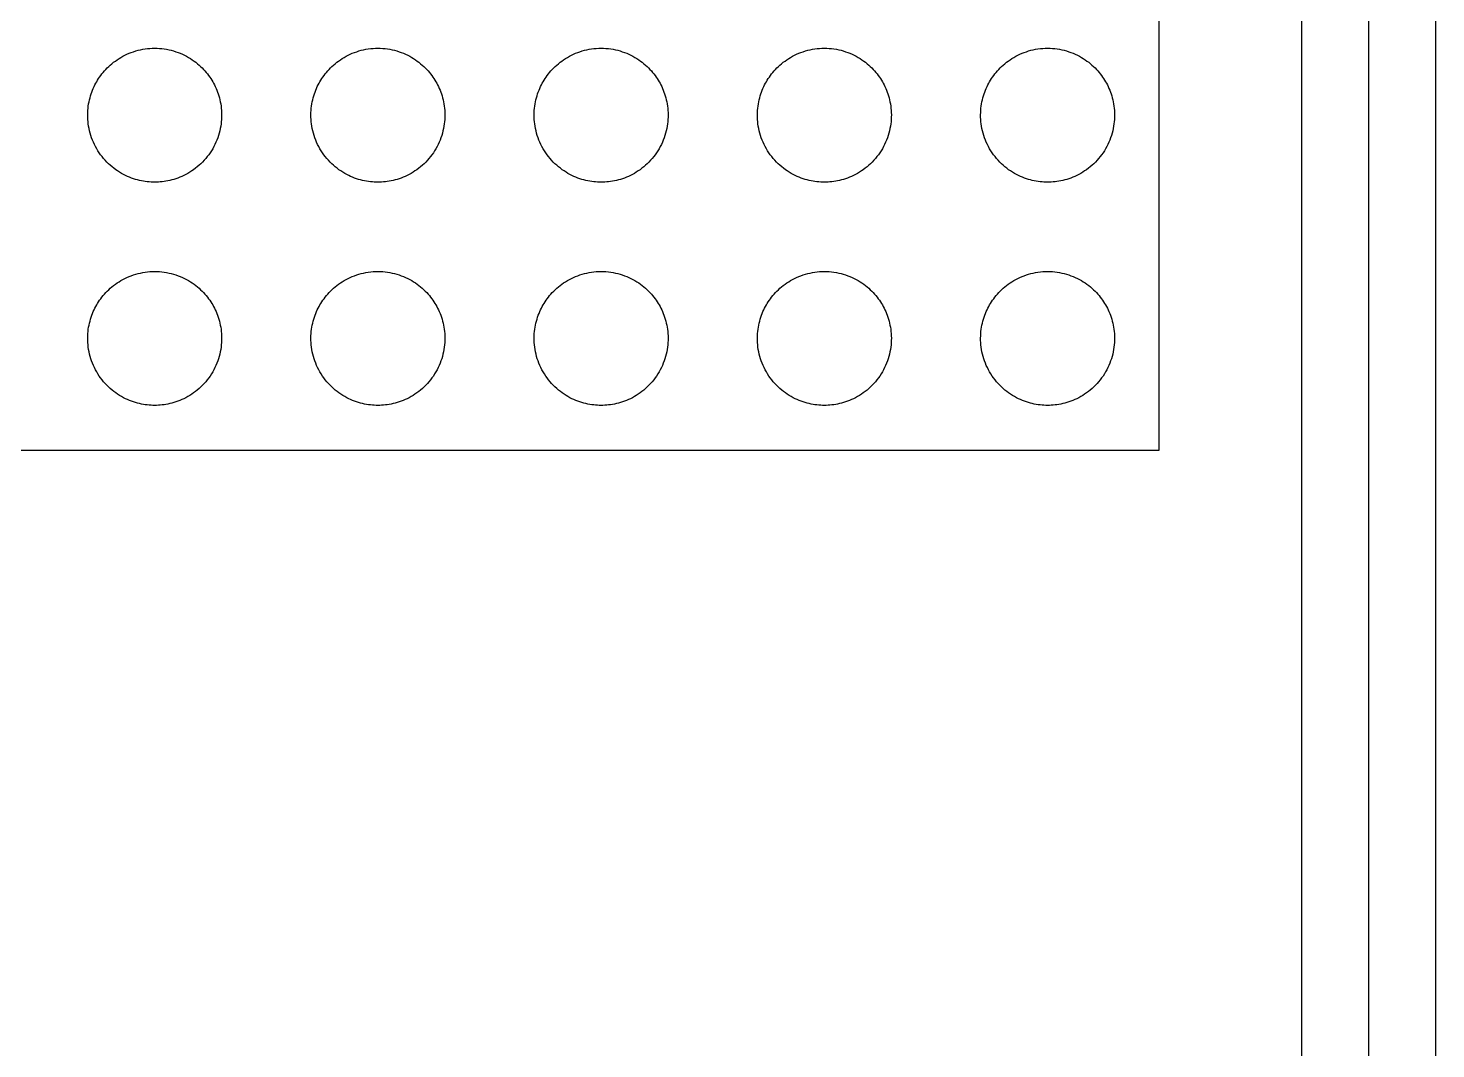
# Model space of a CAD drawing. Header units: millimetres. Extents: x -121354 to 132141, y -64344 to 350.
# Drawn here: x 15834.8 to 16150.1, y -8429.7 to -8201.1 of the extents above; entities that cross this region are included whole.
import ezdxf

# ---------------------------------------------------------------- set-up
doc = ezdxf.new("R2010")
doc.units = ezdxf.units.MM
for name, color, linetype in [('Block_í‘œì¤€í˜•ì\xa0ìžë¸”ëŸ\xad', 7, 'CONTINUOUS'), ('Line277', 7, 'CONTINUOUS'), ('Line329', 7, 'CONTINUOUS'), ('Line330', 7, 'CONTINUOUS')]:
    doc.layers.add(name, color=color, linetype=linetype)

msp = doc.modelspace()

# ---------------------------------------------------------------- linework, layer by layer
at = {"layer": 'Block_í‘œì¤€í˜•ì\xa0ìžë¸”ëŸ\xad'}
for points in [[(16088.13, -8295.57, 0), (16088.13, -7995.57, 0)], [(15788.13, -8295.57, 0), (16088.13, -8295.57, 0)]]:
    msp.add_open_spline(points, degree=1, dxfattribs=at)
for points in [[(15863.13, -8235.57, 0), (15864.21, -8235.57, 0), (15865.36, -8235.45, 0), (15866.55, -8235.17, 0), (15867.73, -8234.9, 0), (15868.95, -8234.46, 0), (15870.13, -8233.84, 0), (15871.3, -8233.22, 0), (15872.45, -8232.41, 0), (15873.47, -8231.44, 0), (15874.49, -8230.46, 0), (15875.4, -8229.32, 0), (15876.12, -8228.07, 0), (15876.84, -8226.82, 0), (15877.38, -8225.46, 0), (15877.71, -8224.09, 0), (15878.04, -8222.71, 0), (15878.17, -8221.32, 0), (15878.12, -8219.99, 0), (15878.07, -8218.66, 0), (15877.84, -8217.39, 0), (15877.49, -8216.23, 0), (15877.14, -8215.06, 0), (15876.66, -8214.01, 0), (15876.12, -8213.07, 0), (15875.58, -8212.13, 0), (15874.9, -8211.19, 0), (15874.07, -8210.31, 0), (15873.24, -8209.42, 0), (15872.25, -8208.59, 0), (15871.12, -8207.88, 0), (15870, -8207.17, 0), (15868.73, -8206.58, 0), (15867.37, -8206.18, 0), (15866.02, -8205.78, 0), (15864.57, -8205.57, 0), (15863.13, -8205.57, 0), (15861.69, -8205.57, 0), (15860.24, -8205.78, 0), (15858.89, -8206.18, 0), (15857.53, -8206.58, 0), (15856.26, -8207.17, 0), (15855.14, -8207.88, 0), (15854.01, -8208.59, 0), (15853.02, -8209.42, 0), (15852.19, -8210.31, 0), (15851.36, -8211.19, 0), (15850.68, -8212.13, 0), (15850.14, -8213.07, 0), (15849.6, -8214.01, 0), (15849.12, -8215.06, 0), (15848.77, -8216.23, 0), (15848.42, -8217.39, 0), (15848.19, -8218.66, 0), (15848.14, -8219.99, 0), (15848.09, -8221.32, 0), (15848.22, -8222.71, 0), (15848.55, -8224.09, 0), (15848.88, -8225.46, 0), (15849.42, -8226.82, 0), (15850.14, -8228.07, 0), (15850.86, -8229.32, 0), (15851.77, -8230.46, 0), (15852.79, -8231.44, 0), (15853.82, -8232.41, 0), (15854.96, -8233.22, 0), (15856.14, -8233.84, 0), (15857.31, -8234.46, 0), (15858.53, -8234.9, 0), (15859.71, -8235.17, 0), (15860.9, -8235.45, 0), (15862.05, -8235.57, 0), (15863.13, -8235.57, 0)], [(15913.13, -8235.57, 0), (15914.21, -8235.57, 0), (15915.36, -8235.45, 0), (15916.55, -8235.17, 0), (15917.73, -8234.9, 0), (15918.95, -8234.46, 0), (15920.13, -8233.84, 0), (15921.3, -8233.22, 0), (15922.45, -8232.41, 0), (15923.47, -8231.44, 0), (15924.49, -8230.46, 0), (15925.4, -8229.32, 0), (15926.12, -8228.07, 0), (15926.84, -8226.82, 0), (15927.38, -8225.46, 0), (15927.71, -8224.09, 0), (15928.04, -8222.71, 0), (15928.17, -8221.32, 0), (15928.12, -8219.99, 0), (15928.07, -8218.66, 0), (15927.84, -8217.39, 0), (15927.49, -8216.23, 0), (15927.14, -8215.06, 0), (15926.66, -8214.01, 0), (15926.12, -8213.07, 0), (15925.58, -8212.13, 0), (15924.9, -8211.19, 0), (15924.07, -8210.31, 0), (15923.24, -8209.42, 0), (15922.25, -8208.59, 0), (15921.12, -8207.88, 0), (15920, -8207.17, 0), (15918.73, -8206.58, 0), (15917.37, -8206.18, 0), (15916.02, -8205.78, 0), (15914.57, -8205.57, 0), (15913.13, -8205.57, 0), (15911.69, -8205.57, 0), (15910.24, -8205.78, 0), (15908.89, -8206.18, 0), (15907.53, -8206.58, 0), (15906.26, -8207.17, 0), (15905.14, -8207.88, 0), (15904.01, -8208.59, 0), (15903.02, -8209.42, 0), (15902.19, -8210.31, 0), (15901.36, -8211.19, 0), (15900.68, -8212.13, 0), (15900.14, -8213.07, 0), (15899.6, -8214.01, 0), (15899.12, -8215.06, 0), (15898.77, -8216.23, 0), (15898.42, -8217.39, 0), (15898.19, -8218.66, 0), (15898.14, -8219.99, 0), (15898.09, -8221.32, 0), (15898.22, -8222.71, 0), (15898.55, -8224.09, 0), (15898.88, -8225.46, 0), (15899.42, -8226.82, 0), (15900.14, -8228.07, 0), (15900.86, -8229.32, 0), (15901.77, -8230.46, 0), (15902.79, -8231.44, 0), (15903.82, -8232.41, 0), (15904.96, -8233.22, 0), (15906.14, -8233.84, 0), (15907.31, -8234.46, 0), (15908.53, -8234.9, 0), (15909.71, -8235.17, 0), (15910.9, -8235.45, 0), (15912.05, -8235.57, 0), (15913.13, -8235.57, 0)], [(15963.13, -8235.57, 0), (15964.21, -8235.57, 0), (15965.36, -8235.45, 0), (15966.55, -8235.17, 0), (15967.73, -8234.9, 0), (15968.95, -8234.46, 0), (15970.13, -8233.84, 0), (15971.3, -8233.22, 0), (15972.45, -8232.41, 0), (15973.47, -8231.44, 0), (15974.49, -8230.46, 0), (15975.4, -8229.32, 0), (15976.12, -8228.07, 0), (15976.84, -8226.82, 0), (15977.38, -8225.46, 0), (15977.71, -8224.09, 0), (15978.04, -8222.71, 0), (15978.17, -8221.32, 0), (15978.12, -8219.99, 0), (15978.07, -8218.66, 0), (15977.84, -8217.39, 0), (15977.49, -8216.23, 0), (15977.14, -8215.06, 0), (15976.66, -8214.01, 0), (15976.12, -8213.07, 0), (15975.58, -8212.13, 0), (15974.9, -8211.19, 0), (15974.07, -8210.31, 0), (15973.24, -8209.42, 0), (15972.25, -8208.59, 0), (15971.12, -8207.88, 0), (15970, -8207.17, 0), (15968.73, -8206.58, 0), (15967.37, -8206.18, 0), (15966.02, -8205.78, 0), (15964.57, -8205.57, 0), (15963.13, -8205.57, 0), (15961.69, -8205.57, 0), (15960.24, -8205.78, 0), (15958.89, -8206.18, 0), (15957.53, -8206.58, 0), (15956.26, -8207.17, 0), (15955.14, -8207.88, 0), (15954.01, -8208.59, 0), (15953.02, -8209.42, 0), (15952.19, -8210.31, 0), (15951.36, -8211.19, 0), (15950.68, -8212.13, 0), (15950.14, -8213.07, 0), (15949.6, -8214.01, 0), (15949.12, -8215.06, 0), (15948.77, -8216.23, 0), (15948.42, -8217.39, 0), (15948.19, -8218.66, 0), (15948.14, -8219.99, 0), (15948.09, -8221.32, 0), (15948.22, -8222.71, 0), (15948.55, -8224.09, 0), (15948.88, -8225.46, 0), (15949.42, -8226.82, 0), (15950.14, -8228.07, 0), (15950.86, -8229.32, 0), (15951.77, -8230.46, 0), (15952.79, -8231.44, 0), (15953.82, -8232.41, 0), (15954.96, -8233.22, 0), (15956.14, -8233.84, 0), (15957.31, -8234.46, 0), (15958.53, -8234.9, 0), (15959.71, -8235.17, 0), (15960.9, -8235.45, 0), (15962.05, -8235.57, 0), (15963.13, -8235.57, 0)], [(16013.13, -8235.57, 0), (16014.21, -8235.57, 0), (16015.36, -8235.45, 0), (16016.55, -8235.17, 0), (16017.73, -8234.9, 0), (16018.95, -8234.46, 0), (16020.13, -8233.84, 0), (16021.3, -8233.22, 0), (16022.45, -8232.41, 0), (16023.47, -8231.44, 0), (16024.49, -8230.46, 0), (16025.4, -8229.32, 0), (16026.12, -8228.07, 0), (16026.84, -8226.82, 0), (16027.38, -8225.46, 0), (16027.71, -8224.09, 0), (16028.04, -8222.71, 0), (16028.17, -8221.32, 0), (16028.12, -8219.99, 0), (16028.07, -8218.66, 0), (16027.84, -8217.39, 0), (16027.49, -8216.23, 0), (16027.14, -8215.06, 0), (16026.66, -8214.01, 0), (16026.12, -8213.07, 0), (16025.58, -8212.13, 0), (16024.9, -8211.19, 0), (16024.07, -8210.31, 0), (16023.24, -8209.42, 0), (16022.25, -8208.59, 0), (16021.12, -8207.88, 0), (16020, -8207.17, 0), (16018.73, -8206.58, 0), (16017.37, -8206.18, 0), (16016.02, -8205.78, 0), (16014.57, -8205.57, 0), (16013.13, -8205.57, 0), (16011.69, -8205.57, 0), (16010.24, -8205.78, 0), (16008.89, -8206.18, 0), (16007.53, -8206.58, 0), (16006.26, -8207.17, 0), (16005.14, -8207.88, 0), (16004.01, -8208.59, 0), (16003.02, -8209.42, 0), (16002.19, -8210.31, 0), (16001.36, -8211.19, 0), (16000.68, -8212.13, 0), (16000.14, -8213.07, 0), (15999.6, -8214.01, 0), (15999.12, -8215.06, 0), (15998.77, -8216.23, 0), (15998.42, -8217.39, 0), (15998.19, -8218.66, 0), (15998.14, -8219.99, 0), (15998.09, -8221.32, 0), (15998.22, -8222.71, 0), (15998.55, -8224.09, 0), (15998.88, -8225.46, 0), (15999.42, -8226.82, 0), (16000.14, -8228.07, 0), (16000.86, -8229.32, 0), (16001.77, -8230.46, 0), (16002.79, -8231.44, 0), (16003.82, -8232.41, 0), (16004.96, -8233.22, 0), (16006.14, -8233.84, 0), (16007.31, -8234.46, 0), (16008.53, -8234.9, 0), (16009.71, -8235.17, 0), (16010.9, -8235.45, 0), (16012.05, -8235.57, 0), (16013.13, -8235.57, 0)], [(16063.13, -8235.57, 0), (16064.21, -8235.57, 0), (16065.36, -8235.45, 0), (16066.55, -8235.17, 0), (16067.73, -8234.9, 0), (16068.95, -8234.46, 0), (16070.13, -8233.84, 0), (16071.3, -8233.22, 0), (16072.45, -8232.41, 0), (16073.47, -8231.44, 0), (16074.49, -8230.46, 0), (16075.4, -8229.32, 0), (16076.12, -8228.07, 0), (16076.84, -8226.82, 0), (16077.38, -8225.46, 0), (16077.71, -8224.09, 0), (16078.04, -8222.71, 0), (16078.17, -8221.32, 0), (16078.12, -8219.99, 0), (16078.07, -8218.66, 0), (16077.84, -8217.39, 0), (16077.49, -8216.23, 0), (16077.14, -8215.06, 0), (16076.66, -8214.01, 0), (16076.12, -8213.07, 0), (16075.58, -8212.13, 0), (16074.9, -8211.19, 0), (16074.07, -8210.31, 0), (16073.24, -8209.42, 0), (16072.25, -8208.59, 0), (16071.12, -8207.88, 0), (16070, -8207.17, 0), (16068.73, -8206.58, 0), (16067.37, -8206.18, 0), (16066.02, -8205.78, 0), (16064.57, -8205.57, 0), (16063.13, -8205.57, 0), (16061.69, -8205.57, 0), (16060.24, -8205.78, 0), (16058.89, -8206.18, 0), (16057.53, -8206.58, 0), (16056.26, -8207.17, 0), (16055.14, -8207.88, 0), (16054.01, -8208.59, 0), (16053.02, -8209.42, 0), (16052.19, -8210.31, 0), (16051.36, -8211.19, 0), (16050.68, -8212.13, 0), (16050.14, -8213.07, 0), (16049.6, -8214.01, 0), (16049.12, -8215.06, 0), (16048.77, -8216.23, 0), (16048.42, -8217.39, 0), (16048.19, -8218.66, 0), (16048.14, -8219.99, 0), (16048.09, -8221.32, 0), (16048.22, -8222.71, 0), (16048.55, -8224.09, 0), (16048.88, -8225.46, 0), (16049.42, -8226.82, 0), (16050.14, -8228.07, 0), (16050.86, -8229.32, 0), (16051.77, -8230.46, 0), (16052.79, -8231.44, 0), (16053.82, -8232.41, 0), (16054.96, -8233.22, 0), (16056.14, -8233.84, 0), (16057.31, -8234.46, 0), (16058.53, -8234.9, 0), (16059.71, -8235.17, 0), (16060.9, -8235.45, 0), (16062.05, -8235.57, 0), (16063.13, -8235.57, 0)], [(15863.13, -8285.57, 0), (15864.21, -8285.57, 0), (15865.36, -8285.45, 0), (15866.55, -8285.17, 0), (15867.73, -8284.9, 0), (15868.95, -8284.46, 0), (15870.13, -8283.84, 0), (15871.3, -8283.22, 0), (15872.45, -8282.41, 0), (15873.47, -8281.44, 0), (15874.49, -8280.46, 0), (15875.4, -8279.32, 0), (15876.12, -8278.07, 0), (15876.84, -8276.82, 0), (15877.38, -8275.46, 0), (15877.71, -8274.09, 0), (15878.04, -8272.71, 0), (15878.17, -8271.32, 0), (15878.12, -8269.99, 0), (15878.07, -8268.66, 0), (15877.84, -8267.39, 0), (15877.49, -8266.23, 0), (15877.14, -8265.06, 0), (15876.66, -8264.01, 0), (15876.12, -8263.07, 0), (15875.58, -8262.13, 0), (15874.9, -8261.19, 0), (15874.07, -8260.31, 0), (15873.24, -8259.42, 0), (15872.25, -8258.59, 0), (15871.12, -8257.88, 0), (15870, -8257.17, 0), (15868.73, -8256.58, 0), (15867.37, -8256.18, 0), (15866.02, -8255.78, 0), (15864.57, -8255.57, 0), (15863.13, -8255.57, 0), (15861.69, -8255.57, 0), (15860.24, -8255.78, 0), (15858.89, -8256.18, 0), (15857.53, -8256.58, 0), (15856.26, -8257.17, 0), (15855.14, -8257.88, 0), (15854.01, -8258.59, 0), (15853.02, -8259.42, 0), (15852.19, -8260.31, 0), (15851.36, -8261.19, 0), (15850.68, -8262.13, 0), (15850.14, -8263.07, 0), (15849.6, -8264.01, 0), (15849.12, -8265.06, 0), (15848.77, -8266.23, 0), (15848.42, -8267.39, 0), (15848.19, -8268.66, 0), (15848.14, -8269.99, 0), (15848.09, -8271.32, 0), (15848.22, -8272.71, 0), (15848.55, -8274.09, 0), (15848.88, -8275.46, 0), (15849.42, -8276.82, 0), (15850.14, -8278.07, 0), (15850.86, -8279.32, 0), (15851.77, -8280.46, 0), (15852.79, -8281.44, 0), (15853.82, -8282.41, 0), (15854.96, -8283.22, 0), (15856.14, -8283.84, 0), (15857.31, -8284.46, 0), (15858.53, -8284.9, 0), (15859.71, -8285.17, 0), (15860.9, -8285.45, 0), (15862.05, -8285.57, 0), (15863.13, -8285.57, 0)], [(15913.13, -8285.57, 0), (15914.21, -8285.57, 0), (15915.36, -8285.45, 0), (15916.55, -8285.17, 0), (15917.73, -8284.9, 0), (15918.95, -8284.46, 0), (15920.13, -8283.84, 0), (15921.3, -8283.22, 0), (15922.45, -8282.41, 0), (15923.47, -8281.44, 0), (15924.49, -8280.46, 0), (15925.4, -8279.32, 0), (15926.12, -8278.07, 0), (15926.84, -8276.82, 0), (15927.38, -8275.46, 0), (15927.71, -8274.09, 0), (15928.04, -8272.71, 0), (15928.17, -8271.32, 0), (15928.12, -8269.99, 0), (15928.07, -8268.66, 0), (15927.84, -8267.39, 0), (15927.49, -8266.23, 0), (15927.14, -8265.06, 0), (15926.66, -8264.01, 0), (15926.12, -8263.07, 0), (15925.58, -8262.13, 0), (15924.9, -8261.19, 0), (15924.07, -8260.31, 0), (15923.24, -8259.42, 0), (15922.25, -8258.59, 0), (15921.12, -8257.88, 0), (15920, -8257.17, 0), (15918.73, -8256.58, 0), (15917.37, -8256.18, 0), (15916.02, -8255.78, 0), (15914.57, -8255.57, 0), (15913.13, -8255.57, 0), (15911.69, -8255.57, 0), (15910.24, -8255.78, 0), (15908.89, -8256.18, 0), (15907.53, -8256.58, 0), (15906.26, -8257.17, 0), (15905.14, -8257.88, 0), (15904.01, -8258.59, 0), (15903.02, -8259.42, 0), (15902.19, -8260.31, 0), (15901.36, -8261.19, 0), (15900.68, -8262.13, 0), (15900.14, -8263.07, 0), (15899.6, -8264.01, 0), (15899.12, -8265.06, 0), (15898.77, -8266.23, 0), (15898.42, -8267.39, 0), (15898.19, -8268.66, 0), (15898.14, -8269.99, 0), (15898.09, -8271.32, 0), (15898.22, -8272.71, 0), (15898.55, -8274.09, 0), (15898.88, -8275.46, 0), (15899.42, -8276.82, 0), (15900.14, -8278.07, 0), (15900.86, -8279.32, 0), (15901.77, -8280.46, 0), (15902.79, -8281.44, 0), (15903.82, -8282.41, 0), (15904.96, -8283.22, 0), (15906.14, -8283.84, 0), (15907.31, -8284.46, 0), (15908.53, -8284.9, 0), (15909.71, -8285.17, 0), (15910.9, -8285.45, 0), (15912.05, -8285.57, 0), (15913.13, -8285.57, 0)], [(15963.13, -8285.57, 0), (15964.21, -8285.57, 0), (15965.36, -8285.45, 0), (15966.55, -8285.17, 0), (15967.73, -8284.9, 0), (15968.95, -8284.46, 0), (15970.13, -8283.84, 0), (15971.3, -8283.22, 0), (15972.45, -8282.41, 0), (15973.47, -8281.44, 0), (15974.49, -8280.46, 0), (15975.4, -8279.32, 0), (15976.12, -8278.07, 0), (15976.84, -8276.82, 0), (15977.38, -8275.46, 0), (15977.71, -8274.09, 0), (15978.04, -8272.71, 0), (15978.17, -8271.32, 0), (15978.12, -8269.99, 0), (15978.07, -8268.66, 0), (15977.84, -8267.39, 0), (15977.49, -8266.23, 0), (15977.14, -8265.06, 0), (15976.66, -8264.01, 0), (15976.12, -8263.07, 0), (15975.58, -8262.13, 0), (15974.9, -8261.19, 0), (15974.07, -8260.31, 0), (15973.24, -8259.42, 0), (15972.25, -8258.59, 0), (15971.12, -8257.88, 0), (15970, -8257.17, 0), (15968.73, -8256.58, 0), (15967.37, -8256.18, 0), (15966.02, -8255.78, 0), (15964.57, -8255.57, 0), (15963.13, -8255.57, 0), (15961.69, -8255.57, 0), (15960.24, -8255.78, 0), (15958.89, -8256.18, 0), (15957.53, -8256.58, 0), (15956.26, -8257.17, 0), (15955.14, -8257.88, 0), (15954.01, -8258.59, 0), (15953.02, -8259.42, 0), (15952.19, -8260.31, 0), (15951.36, -8261.19, 0), (15950.68, -8262.13, 0), (15950.14, -8263.07, 0), (15949.6, -8264.01, 0), (15949.12, -8265.06, 0), (15948.77, -8266.23, 0), (15948.42, -8267.39, 0), (15948.19, -8268.66, 0), (15948.14, -8269.99, 0), (15948.09, -8271.32, 0), (15948.22, -8272.71, 0), (15948.55, -8274.09, 0), (15948.88, -8275.46, 0), (15949.42, -8276.82, 0), (15950.14, -8278.07, 0), (15950.86, -8279.32, 0), (15951.77, -8280.46, 0), (15952.79, -8281.44, 0), (15953.82, -8282.41, 0), (15954.96, -8283.22, 0), (15956.14, -8283.84, 0), (15957.31, -8284.46, 0), (15958.53, -8284.9, 0), (15959.71, -8285.17, 0), (15960.9, -8285.45, 0), (15962.05, -8285.57, 0), (15963.13, -8285.57, 0)], [(16013.13, -8285.57, 0), (16014.21, -8285.57, 0), (16015.36, -8285.45, 0), (16016.55, -8285.17, 0), (16017.73, -8284.9, 0), (16018.95, -8284.46, 0), (16020.13, -8283.84, 0), (16021.3, -8283.22, 0), (16022.45, -8282.41, 0), (16023.47, -8281.44, 0), (16024.49, -8280.46, 0), (16025.4, -8279.32, 0), (16026.12, -8278.07, 0), (16026.84, -8276.82, 0), (16027.38, -8275.46, 0), (16027.71, -8274.09, 0), (16028.04, -8272.71, 0), (16028.17, -8271.32, 0), (16028.12, -8269.99, 0), (16028.07, -8268.66, 0), (16027.84, -8267.39, 0), (16027.49, -8266.23, 0), (16027.14, -8265.06, 0), (16026.66, -8264.01, 0), (16026.12, -8263.07, 0), (16025.58, -8262.13, 0), (16024.9, -8261.19, 0), (16024.07, -8260.31, 0), (16023.24, -8259.42, 0), (16022.25, -8258.59, 0), (16021.12, -8257.88, 0), (16020, -8257.17, 0), (16018.73, -8256.58, 0), (16017.37, -8256.18, 0), (16016.02, -8255.78, 0), (16014.57, -8255.57, 0), (16013.13, -8255.57, 0), (16011.69, -8255.57, 0), (16010.24, -8255.78, 0), (16008.89, -8256.18, 0), (16007.53, -8256.58, 0), (16006.26, -8257.17, 0), (16005.14, -8257.88, 0), (16004.01, -8258.59, 0), (16003.02, -8259.42, 0), (16002.19, -8260.31, 0), (16001.36, -8261.19, 0), (16000.68, -8262.13, 0), (16000.14, -8263.07, 0), (15999.6, -8264.01, 0), (15999.12, -8265.06, 0), (15998.77, -8266.23, 0), (15998.42, -8267.39, 0), (15998.19, -8268.66, 0), (15998.14, -8269.99, 0), (15998.09, -8271.32, 0), (15998.22, -8272.71, 0), (15998.55, -8274.09, 0), (15998.88, -8275.46, 0), (15999.42, -8276.82, 0), (16000.14, -8278.07, 0), (16000.86, -8279.32, 0), (16001.77, -8280.46, 0), (16002.79, -8281.44, 0), (16003.82, -8282.41, 0), (16004.96, -8283.22, 0), (16006.14, -8283.84, 0), (16007.31, -8284.46, 0), (16008.53, -8284.9, 0), (16009.71, -8285.17, 0), (16010.9, -8285.45, 0), (16012.05, -8285.57, 0), (16013.13, -8285.57, 0)], [(16063.13, -8285.57, 0), (16064.21, -8285.57, 0), (16065.36, -8285.45, 0), (16066.55, -8285.17, 0), (16067.73, -8284.9, 0), (16068.95, -8284.46, 0), (16070.13, -8283.84, 0), (16071.3, -8283.22, 0), (16072.45, -8282.41, 0), (16073.47, -8281.44, 0), (16074.49, -8280.46, 0), (16075.4, -8279.32, 0), (16076.12, -8278.07, 0), (16076.84, -8276.82, 0), (16077.38, -8275.46, 0), (16077.71, -8274.09, 0), (16078.04, -8272.71, 0), (16078.17, -8271.32, 0), (16078.12, -8269.99, 0), (16078.07, -8268.66, 0), (16077.84, -8267.39, 0), (16077.49, -8266.23, 0), (16077.14, -8265.06, 0), (16076.66, -8264.01, 0), (16076.12, -8263.07, 0), (16075.58, -8262.13, 0), (16074.9, -8261.19, 0), (16074.07, -8260.31, 0), (16073.24, -8259.42, 0), (16072.25, -8258.59, 0), (16071.12, -8257.88, 0), (16070, -8257.17, 0), (16068.73, -8256.58, 0), (16067.37, -8256.18, 0), (16066.02, -8255.78, 0), (16064.57, -8255.57, 0), (16063.13, -8255.57, 0), (16061.69, -8255.57, 0), (16060.24, -8255.78, 0), (16058.89, -8256.18, 0), (16057.53, -8256.58, 0), (16056.26, -8257.17, 0), (16055.14, -8257.88, 0), (16054.01, -8258.59, 0), (16053.02, -8259.42, 0), (16052.19, -8260.31, 0), (16051.36, -8261.19, 0), (16050.68, -8262.13, 0), (16050.14, -8263.07, 0), (16049.6, -8264.01, 0), (16049.12, -8265.06, 0), (16048.77, -8266.23, 0), (16048.42, -8267.39, 0), (16048.19, -8268.66, 0), (16048.14, -8269.99, 0), (16048.09, -8271.32, 0), (16048.22, -8272.71, 0), (16048.55, -8274.09, 0), (16048.88, -8275.46, 0), (16049.42, -8276.82, 0), (16050.14, -8278.07, 0), (16050.86, -8279.32, 0), (16051.77, -8280.46, 0), (16052.79, -8281.44, 0), (16053.82, -8282.41, 0), (16054.96, -8283.22, 0), (16056.14, -8283.84, 0), (16057.31, -8284.46, 0), (16058.53, -8284.9, 0), (16059.71, -8285.17, 0), (16060.9, -8285.45, 0), (16062.05, -8285.57, 0), (16063.13, -8285.57, 0)]]:
    msp.add_open_spline(points, degree=3, knots=[0, 0, 0, 0, 0.261799, 0.261799, 0.261799, 0.523599, 0.523599, 0.523599, 0.785398, 0.785398, 0.785398, 1.047198, 1.047198, 1.047198, 1.308997, 1.308997, 1.308997, 1.570796, 1.570796, 1.570796, 1.832596, 1.832596, 1.832596, 2.094395, 2.094395, 2.094395, 2.356194, 2.356194, 2.356194, 2.617994, 2.617994, 2.617994, 2.879793, 2.879793, 2.879793, 3.141593, 3.141593, 3.141593, 3.403392, 3.403392, 3.403392, 3.665191, 3.665191, 3.665191, 3.926991, 3.926991, 3.926991, 4.18879, 4.18879, 4.18879, 4.45059, 4.45059, 4.45059, 4.712389, 4.712389, 4.712389, 4.974188, 4.974188, 4.974188, 5.235988, 5.235988, 5.235988, 5.497787, 5.497787, 5.497787, 5.759587, 5.759587, 5.759587, 6.021386, 6.021386, 6.021386, 6.283185, 6.283185, 6.283185, 6.283185], dxfattribs=at)
at = {"layer": 'Line277'}
msp.add_line((16135.09, -9955.57), (16135.09, -4395.57), dxfattribs=at)
at = {"layer": 'Line329'}
msp.add_line((16150.09, -9855.57), (16150.09, -7695.57), dxfattribs=at)
at = {"layer": 'Line330'}
msp.add_line((16120.09, -9855.57), (16120.09, -7695.57), dxfattribs=at)

doc.saveas('drawing.dxf')
